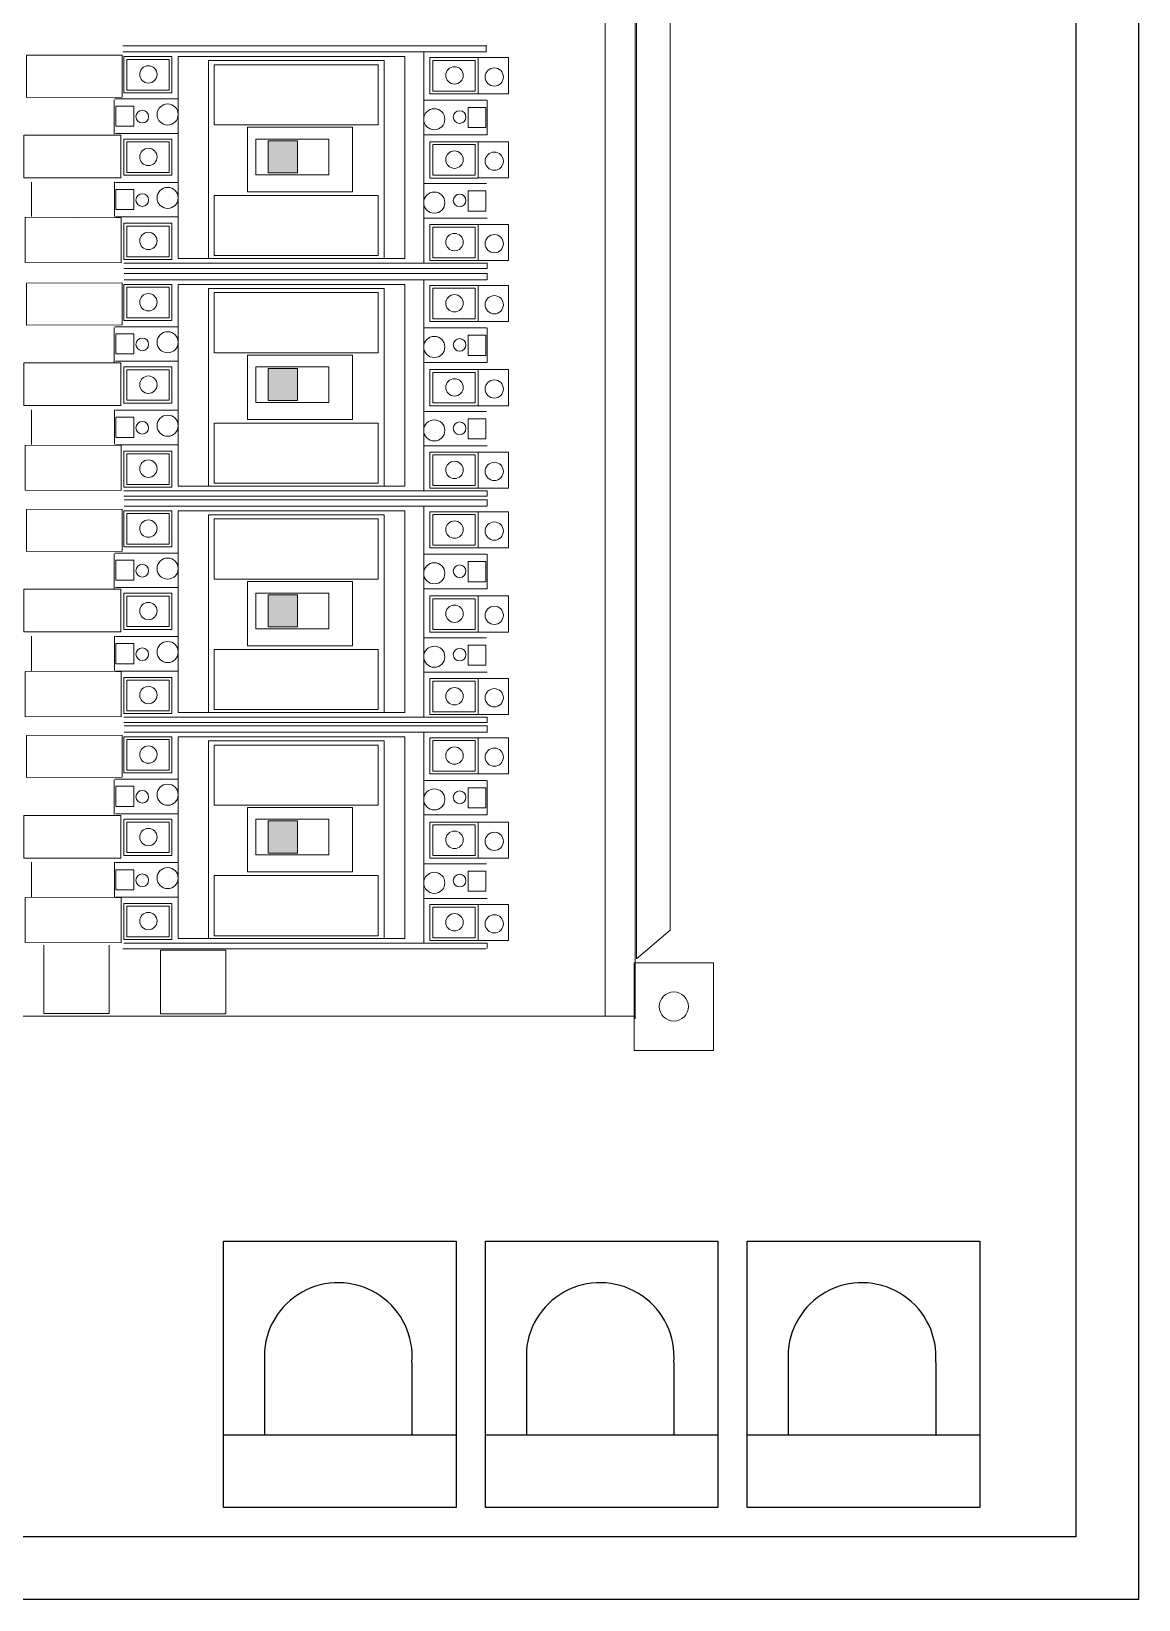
# Model space of a CAD drawing. Header units: inches. Extents: x 18739 to 22272, y 3658 to 7913.
# Drawn here: x 18970.4 to 19032.3, y 6819.7 to 6907.5 of the extents above; entities that cross this region are included whole.
import ezdxf

# ---------------------------------------------------------------- set-up
doc = ezdxf.new("R2010")
doc.units = ezdxf.units.IN
doc.header["$MEASUREMENT"] = 0
for name, color, linetype, lineweight in [('300-600AT', 7, 'Continuous', 13), ('CHASIS', 251, 'Continuous', 13), ('ENCLOSRURE', 7, 'Continuous', 20)]:
    doc.layers.add(name, color=color, linetype=linetype, lineweight=lineweight)

msp = doc.modelspace()

# ---------------------------------------------------------------- hatches: boundary and pattern name
at = {"layer": 'ENCLOSRURE'}
h = msp.add_hatch(color=3, dxfattribs=at)
h.dxf.hatch_style = 1
h.paths.add_polyline_path([(18983.60008, 6899.54067), (18985.24089, 6899.54067), (18985.24089, 6901.33551), (18983.60008, 6901.33551)])
h = msp.add_hatch(color=3, dxfattribs=at)
h.dxf.hatch_style = 1
h.paths.add_polyline_path([(18983.60008, 6886.79024), (18985.24089, 6886.79024), (18985.24089, 6888.58508), (18983.60008, 6888.58508)])
h = msp.add_hatch(color=3, dxfattribs=at)
h.dxf.hatch_style = 1
h.paths.add_polyline_path([(18983.60008, 6874.11973), (18985.24089, 6874.11973), (18985.24089, 6875.91457), (18983.60008, 6875.91457)])
h = msp.add_hatch(color=3, dxfattribs=at)
h.dxf.hatch_style = 1
h.paths.add_polyline_path([(18983.60008, 6861.46492), (18985.24089, 6861.46492), (18985.24089, 6863.25976), (18983.60008, 6863.25976)])

# ---------------------------------------------------------------- linework, layer by layer
at = {"color": 0}
for p, q in [((18983.39329, 6833.59893), (18983.39329, 6828.90226)), ((18991.64551, 6832.94069), (18991.64551, 6828.88856)), ((18998.04567, 6833.59893), (18998.04567, 6828.90226)), ((19006.29789, 6832.94069), (19006.29789, 6828.88856)), ((19012.69805, 6833.59893), (19012.69805, 6828.90226)), ((19020.95027, 6832.94069), (19020.95027, 6828.88856)), ((18981.09919, 6828.89381), (18994.11017, 6828.89381)), ((18995.75156, 6828.89381), (19008.76254, 6828.89381)), ((19010.40394, 6828.89381), (19023.41492, 6828.89381))]:
    msp.add_line(p, q, dxfattribs=at)
for points in [[(18907.91033, 7067.48139), (19032.30377, 7067.48139), (19032.30377, 6819.66974), (18907.91033, 6819.66974)], [(18911.42703, 7063.9647), (19028.78707, 7063.9647), (19028.78707, 6823.18644), (18911.42703, 6823.18644)]]:
    msp.add_lwpolyline(points, close=True)
for points in [[(18994.11464, 6824.82783), (18981.10017, 6824.82783), (18981.10017, 6839.73261), (18994.11464, 6839.73261)], [(19008.76702, 6824.82783), (18995.75255, 6824.82783), (18995.75255, 6839.73261), (19008.76702, 6839.73261)], [(19023.4194, 6824.82783), (19010.40493, 6824.82783), (19010.40493, 6839.73261), (19023.4194, 6839.73261)]]:
    msp.add_lwpolyline(points, close=True, dxfattribs=at)
for centre in [(18987.51944, 6833.27031), (19002.17182, 6833.27031), (19016.8242, 6833.27031)]:
    msp.add_arc(centre, 4.13921, 355.4324024, 175.4463823, dxfattribs=at)
at = {"layer": '300-600AT'}
for p, q in [((18975.47106, 6906.65869), (18995.78758, 6906.65869)), ((18995.79485, 6906.68486, -136.58695), (18995.79485, 6906.29481, -136.58695)), ((18992.24224, 6906.30782), (18975.47106, 6906.30782)), ((18991.8694, 6906.30984, -136.58695), (18995.77538, 6906.30984, -136.58695)), ((18991.8694, 6906.30984, -294.76886), (18995.77538, 6906.30984, -294.76886)), ((18991.8694, 6906.30984, -447.84712), (18995.77538, 6906.30984, -447.84712)), ((18992.30594, 6903.6078), (18992.30594, 6906.30782)), ((18992.30594, 6903.6078, -142.36371), (18992.30594, 6906.30782, -142.36371)), ((18992.30594, 6903.6078, -280.13415), (18992.30594, 6906.30782, -280.13415)), ((18974.98435, 6901.69903), (18974.98435, 6903.62999)), ((18975.01978, 6903.679), (18978.56512, 6903.679)), ((18995.82132, 6903.6078), (18992.30594, 6903.6078)), ((18995.82132, 6903.6078, -142.36371), (18992.30594, 6903.6078, -142.36371)), ((18995.82132, 6903.6078, -280.13415), (18992.30594, 6903.6078, -280.13415)), ((18992.30594, 6903.6078), (18992.30594, 6894.4924)), ((18995.85872, 6903.6075), (18995.85872, 6901.67654)), ((18975.04974, 6901.74234), (18978.56512, 6901.74234)), ((18975.04974, 6901.74234, -142.36371), (18978.56512, 6901.74234, -142.36371)), ((18975.04974, 6901.74234, -280.13415), (18978.56512, 6901.74234, -280.13415)), ((18995.85128, 6901.67114), (18992.30594, 6901.67114)), ((18970.3661, 6899.02219), (18970.3661, 6897.09123)), ((18975.00894, 6897.09508), (18975.00894, 6899.03174)), ((18975.04974, 6899.00972), (18978.56512, 6899.00972)), ((18995.82132, 6898.93852), (18992.30594, 6898.93852)), ((18995.82132, 6898.93852, -142.36371), (18992.30594, 6898.93852, -142.36371)), ((18995.82132, 6898.93852, -280.13415), (18992.30594, 6898.93852, -280.13415)), ((18975.04974, 6897.07306), (18978.56512, 6897.07306)), ((18975.04974, 6897.07306, -142.36371), (18978.56512, 6897.07306, -142.36371)), ((18975.04974, 6897.07306, -280.13415), (18978.56512, 6897.07306, -280.13415)), ((18995.85128, 6897.00186), (18992.30594, 6897.00186)), ((18995.85128, 6894.4924), (18975.52686, 6894.4924)), ((18995.85872, 6894.49779), (18995.85872, 6894.19089)), ((18995.85128, 6894.1855), (18975.52686, 6894.1855)), ((18975.53476, 6893.90826), (18995.85128, 6893.90826)), ((18992.30594, 6893.5574), (18975.53476, 6893.5574)), ((18991.93309, 6893.55941, -136.58695), (18995.83908, 6893.55941, -136.58695)), ((18991.93309, 6893.55941, -294.76886), (18995.83908, 6893.55941, -294.76886)), ((18991.93309, 6893.55941, -447.84712), (18995.83908, 6893.55941, -447.84712)), ((18992.30594, 6890.85738), (18992.30594, 6893.5574)), ((18992.30594, 6890.85738, -142.36371), (18992.30594, 6893.5574, -142.36371)), ((18992.30594, 6890.85738, -280.13415), (18992.30594, 6893.5574, -280.13415)), ((18995.85855, 6893.93443, -136.58695), (18995.85855, 6893.54439, -136.58695)), ((18974.98435, 6888.94861), (18974.98435, 6890.87957)), ((18975.01978, 6890.92858), (18978.56512, 6890.92858)), ((18995.82132, 6890.85738), (18992.30594, 6890.85738)), ((18995.82132, 6890.85738, -142.36371), (18992.30594, 6890.85738, -142.36371)), ((18995.82132, 6890.85738, -280.13415), (18992.30594, 6890.85738, -280.13415)), ((18992.30594, 6890.85738), (18992.30594, 6881.74197)), ((18995.85872, 6890.85707), (18995.85872, 6888.92611)), ((18975.04974, 6888.99192), (18978.56512, 6888.99192)), ((18975.04974, 6888.99192, -142.36371), (18978.56512, 6888.99192, -142.36371)), ((18975.04974, 6888.99192, -280.13415), (18978.56512, 6888.99192, -280.13415)), ((18995.85128, 6888.92072), (18992.30594, 6888.92072)), ((18970.3661, 6886.27177), (18970.3661, 6884.34081)), ((18975.00894, 6884.34465), (18975.00894, 6886.28131)), ((18975.04974, 6886.2593), (18978.56512, 6886.2593)), ((18995.82132, 6886.1881), (18992.30594, 6886.1881)), ((18995.82132, 6886.1881, -142.36371), (18992.30594, 6886.1881, -142.36371)), ((18995.82132, 6886.1881, -280.13415), (18992.30594, 6886.1881, -280.13415)), ((18975.04974, 6884.32264), (18978.56512, 6884.32264)), ((18975.04974, 6884.32264, -142.36371), (18978.56512, 6884.32264, -142.36371)), ((18975.04974, 6884.32264, -280.13415), (18978.56512, 6884.32264, -280.13415)), ((18995.85128, 6884.25144), (18992.30594, 6884.25144)), ((18995.85128, 6881.74197), (18975.52686, 6881.74197)), ((18995.85128, 6881.43507), (18975.52686, 6881.43507)), ((18975.53476, 6881.23775), (18995.85128, 6881.23775)), ((18995.85855, 6881.26392, -136.58695), (18995.85855, 6880.87387, -136.58695)), ((18995.85872, 6881.74737), (18995.85872, 6881.44047)), ((18992.30594, 6880.88688), (18975.53476, 6880.88688)), ((18991.93309, 6880.8889, -136.58695), (18995.83908, 6880.8889, -136.58695)), ((18991.93309, 6880.8889, -294.76886), (18995.83908, 6880.8889, -294.76886)), ((18991.93309, 6880.8889, -447.84712), (18995.83908, 6880.8889, -447.84712)), ((18992.30594, 6878.18686), (18992.30594, 6880.88688)), ((18992.30594, 6878.18686, -142.36371), (18992.30594, 6880.88688, -142.36371)), ((18992.30594, 6878.18686, -280.13415), (18992.30594, 6880.88688, -280.13415)), ((18974.98435, 6876.27809), (18974.98435, 6878.20905)), ((18975.01978, 6878.25806), (18978.56512, 6878.25806)), ((18995.82132, 6878.18686), (18992.30594, 6878.18686)), ((18995.82132, 6878.18686, -142.36371), (18992.30594, 6878.18686, -142.36371)), ((18995.82132, 6878.18686, -280.13415), (18992.30594, 6878.18686, -280.13415)), ((18992.30594, 6878.18686), (18992.30594, 6869.07146)), ((18995.85872, 6878.18656), (18995.85872, 6876.2556)), ((18975.04974, 6876.32141), (18978.56512, 6876.32141)), ((18975.04974, 6876.32141, -142.36371), (18978.56512, 6876.32141, -142.36371)), ((18975.04974, 6876.32141, -280.13415), (18978.56512, 6876.32141, -280.13415)), ((18995.85128, 6876.2502), (18992.30594, 6876.2502)), ((18970.3661, 6873.60125), (18970.3661, 6871.6703)), ((18975.00894, 6871.67414), (18975.00894, 6873.6108)), ((18975.04974, 6873.58878), (18978.56512, 6873.58878)), ((18995.82132, 6873.51758), (18992.30594, 6873.51758)), ((18995.82132, 6873.51758, -142.36371), (18992.30594, 6873.51758, -142.36371)), ((18995.82132, 6873.51758, -280.13415), (18992.30594, 6873.51758, -280.13415)), ((18975.04974, 6871.65213), (18978.56512, 6871.65213)), ((18975.04974, 6871.65213, -142.36371), (18978.56512, 6871.65213, -142.36371)), ((18975.04974, 6871.65213, -280.13415), (18978.56512, 6871.65213, -280.13415)), ((18995.85128, 6871.58092), (18992.30594, 6871.58092)), ((18995.85128, 6869.07146), (18975.52686, 6869.07146)), ((18995.85872, 6869.07685), (18995.85872, 6868.76996)), ((18995.85128, 6868.76456), (18975.52686, 6868.76456)), ((18975.53476, 6868.58294), (18995.85128, 6868.58294)), ((18992.30594, 6868.23207), (18975.53476, 6868.23207)), ((18991.93309, 6868.23409, -136.58695), (18995.83908, 6868.23409, -136.58695)), ((18991.93309, 6868.23409, -294.76886), (18995.83908, 6868.23409, -294.76886)), ((18991.93309, 6868.23409, -447.84712), (18995.83908, 6868.23409, -447.84712)), ((18992.30594, 6865.53206), (18992.30594, 6868.23207)), ((18992.30594, 6865.53206, -142.36371), (18992.30594, 6868.23207, -142.36371)), ((18992.30594, 6865.53206, -280.13415), (18992.30594, 6868.23207, -280.13415)), ((18995.85855, 6868.60911, -136.58695), (18995.85855, 6868.21906, -136.58695)), ((18974.98435, 6863.62328), (18974.98435, 6865.55424)), ((18975.01978, 6865.60326), (18978.56512, 6865.60326)), ((18995.82132, 6865.53206), (18992.30594, 6865.53206)), ((18995.82132, 6865.53206, -142.36371), (18992.30594, 6865.53206, -142.36371)), ((18995.82132, 6865.53206, -280.13415), (18992.30594, 6865.53206, -280.13415)), ((18992.30594, 6865.53206), (18992.30594, 6856.41665)), ((18995.85872, 6865.53175), (18995.85872, 6863.60079)), ((18975.04974, 6863.6666), (18978.56512, 6863.6666)), ((18975.04974, 6863.6666, -142.36371), (18978.56512, 6863.6666, -142.36371)), ((18975.04974, 6863.6666, -280.13415), (18978.56512, 6863.6666, -280.13415)), ((18995.85128, 6863.5954), (18992.30594, 6863.5954)), ((18970.3661, 6860.94645), (18970.3661, 6859.01549)), ((18975.00894, 6859.01933), (18975.00894, 6860.95599)), ((18975.04974, 6860.93398), (18978.56512, 6860.93398)), ((18995.82132, 6860.86278), (18992.30594, 6860.86278)), ((18995.82132, 6860.86278, -142.36371), (18992.30594, 6860.86278, -142.36371)), ((18995.82132, 6860.86278, -280.13415), (18992.30594, 6860.86278, -280.13415)), ((18975.04974, 6858.99732), (18978.56512, 6858.99732)), ((18975.04974, 6858.99732, -142.36371), (18978.56512, 6858.99732, -142.36371)), ((18975.04974, 6858.99732, -280.13415), (18978.56512, 6858.99732, -280.13415)), ((18995.85128, 6858.92612), (18992.30594, 6858.92612)), ((18995.78758, 6856.10975), (18975.46316, 6856.10975)), ((18995.85128, 6856.41665), (18975.52686, 6856.41665)), ((18995.85872, 6856.42205), (18995.85872, 6856.11515))]:
    msp.add_line(p, q, dxfattribs=at)
for points in [[(18975.52686, 6904.02247), (18975.52686, 6906.04638), (18978.21793, 6906.04638), (18978.21793, 6904.02247)], [(18991.24765, 6906.04638), (18991.24765, 6894.75356), (18978.56512, 6894.75356), (18978.56512, 6906.04638)], [(18995.3442, 6905.98928), (18995.3442, 6903.96537), (18992.65313, 6903.96537), (18992.65313, 6905.98928)], [(18975.08347, 6902.15334), (18975.08347, 6903.27647), (18976.0859, 6903.27647), (18976.0859, 6902.15334)], [(18995.78758, 6903.1968), (18995.78758, 6902.07368), (18994.78516, 6902.07368), (18994.78516, 6903.1968)], [(18975.52686, 6899.40518), (18975.52686, 6901.4291), (18978.21793, 6901.4291), (18978.21793, 6899.40518)], [(18995.3442, 6901.27568), (18995.3442, 6899.25177), (18992.65313, 6899.25177), (18992.65313, 6901.27568)], [(18975.08347, 6897.48406), (18975.08347, 6898.60719), (18976.0859, 6898.60719), (18976.0859, 6897.48406)], [(18995.78758, 6898.52752), (18995.78758, 6897.4044), (18994.78516, 6897.4044), (18994.78516, 6898.52752)], [(18975.52686, 6894.69159), (18975.52686, 6896.7155), (18978.21793, 6896.7155), (18978.21793, 6894.69159)], [(18995.3442, 6896.6584), (18995.3442, 6894.63448), (18992.65313, 6894.63448), (18992.65313, 6896.6584)], [(18975.52686, 6891.27204), (18975.52686, 6893.29596), (18978.21793, 6893.29596), (18978.21793, 6891.27204)], [(18991.24765, 6893.29596), (18991.24765, 6882.00313), (18978.56512, 6882.00313), (18978.56512, 6893.29596)], [(18995.3442, 6893.23886), (18995.3442, 6891.21494), (18992.65313, 6891.21494), (18992.65313, 6893.23886)], [(18975.08347, 6889.40292), (18975.08347, 6890.52605), (18976.0859, 6890.52605), (18976.0859, 6889.40292)], [(18995.78758, 6890.44638), (18995.78758, 6889.32325), (18994.78516, 6889.32325), (18994.78516, 6890.44638)], [(18975.52686, 6886.65476), (18975.52686, 6888.67867), (18978.21793, 6888.67867), (18978.21793, 6886.65476)], [(18995.3442, 6888.52526), (18995.3442, 6886.50134), (18992.65313, 6886.50134), (18992.65313, 6888.52526)], [(18975.08347, 6884.73364), (18975.08347, 6885.85677), (18976.0859, 6885.85677), (18976.0859, 6884.73364)], [(18995.78758, 6885.7771), (18995.78758, 6884.65397), (18994.78516, 6884.65397), (18994.78516, 6885.7771)], [(18975.52686, 6881.94116), (18975.52686, 6883.96508), (18978.21793, 6883.96508), (18978.21793, 6881.94116)], [(18995.3442, 6883.90798), (18995.3442, 6881.88406), (18992.65313, 6881.88406), (18992.65313, 6883.90798)], [(18975.52686, 6878.60153), (18975.52686, 6880.62544), (18978.21793, 6880.62544), (18978.21793, 6878.60153)], [(18991.24765, 6880.62544), (18991.24765, 6869.33262), (18978.56512, 6869.33262), (18978.56512, 6880.62544)], [(18995.3442, 6880.56834), (18995.3442, 6878.54443), (18992.65313, 6878.54443), (18992.65313, 6880.56834)], [(18975.08347, 6876.7324), (18975.08347, 6877.85553), (18976.0859, 6877.85553), (18976.0859, 6876.7324)], [(18995.78758, 6877.77587), (18995.78758, 6876.65274), (18994.78516, 6876.65274), (18994.78516, 6877.77587)], [(18975.52686, 6873.98424), (18975.52686, 6876.00816), (18978.21793, 6876.00816), (18978.21793, 6873.98424)], [(18995.3442, 6875.85475), (18995.3442, 6873.83083), (18992.65313, 6873.83083), (18992.65313, 6875.85475)], [(18975.08347, 6872.06312), (18975.08347, 6873.18625), (18976.0859, 6873.18625), (18976.0859, 6872.06312)], [(18995.78758, 6873.10659), (18995.78758, 6871.98346), (18994.78516, 6871.98346), (18994.78516, 6873.10659)], [(18975.52686, 6869.27065), (18975.52686, 6871.29456), (18978.21793, 6871.29456), (18978.21793, 6869.27065)], [(18995.3442, 6871.23746), (18995.3442, 6869.21354), (18992.65313, 6869.21354), (18992.65313, 6871.23746)], [(18975.52686, 6865.94672), (18975.52686, 6867.97064), (18978.21793, 6867.97064), (18978.21793, 6865.94672)], [(18991.24765, 6867.97064), (18991.24765, 6856.67781), (18978.56512, 6856.67781), (18978.56512, 6867.97064)], [(18995.3442, 6867.91353), (18995.3442, 6865.88962), (18992.65313, 6865.88962), (18992.65313, 6867.91353)], [(18975.08347, 6864.07759), (18975.08347, 6865.20072), (18976.0859, 6865.20072), (18976.0859, 6864.07759)], [(18995.78758, 6865.12106), (18995.78758, 6863.99793), (18994.78516, 6863.99793), (18994.78516, 6865.12106)], [(18975.52686, 6861.32944), (18975.52686, 6863.35335), (18978.21793, 6863.35335), (18978.21793, 6861.32944)], [(18995.3442, 6863.19994), (18995.3442, 6861.17602), (18992.65313, 6861.17602), (18992.65313, 6863.19994)], [(18975.08347, 6859.40832), (18975.08347, 6860.53144), (18976.0859, 6860.53144), (18976.0859, 6859.40832)], [(18995.78758, 6860.45178), (18995.78758, 6859.32865), (18994.78516, 6859.32865), (18994.78516, 6860.45178)], [(18975.52686, 6856.61584), (18975.52686, 6858.63975), (18978.21793, 6858.63975), (18978.21793, 6856.61584)], [(18995.3442, 6858.58265), (18995.3442, 6856.55874), (18992.65313, 6856.55874), (18992.65313, 6858.58265)]]:
    msp.add_lwpolyline(points, close=True, dxfattribs=at)
for points, elevation in [([(18990.09164, 6894.75356), (18990.09164, 6905.82452), (18980.26174, 6905.82452), (18980.26174, 6894.75356)], 1229.28259), ([(18989.74956, 6902.22273), (18980.57487, 6902.22273), (18980.57487, 6905.58588), (18989.74956, 6905.58588)], 1229.28259), ([(18982.44055, 6898.48456), (18982.44055, 6902.09352), (18988.31128, 6902.09352), (18988.31128, 6898.48456)], 1216.81731), ([(18982.91306, 6899.43265), (18982.91306, 6901.42838), (18986.98537, 6901.42838), (18986.98537, 6899.43265)], 1216.81731), ([(18983.60008, 6899.54067), (18983.60008, 6901.33551), (18985.24089, 6901.33551), (18985.24089, 6899.54067)], 1216.81731), ([(18989.74956, 6894.91134), (18980.57487, 6894.91134), (18980.57487, 6898.27449), (18989.74956, 6898.27449)], 1229.28259), ([(18990.09164, 6882.00313), (18990.09164, 6893.0741), (18980.26174, 6893.0741), (18980.26174, 6882.00313)], 1229.28259), ([(18989.74956, 6889.47231), (18980.57487, 6889.47231), (18980.57487, 6892.83546), (18989.74956, 6892.83546)], 1229.28259), ([(18982.44055, 6885.73413), (18982.44055, 6889.3431), (18988.31128, 6889.3431), (18988.31128, 6885.73413)], 1216.81731), ([(18982.91306, 6886.68223), (18982.91306, 6888.67796), (18986.98537, 6888.67796), (18986.98537, 6886.68223)], 1216.81731), ([(18983.60008, 6886.79024), (18983.60008, 6888.58508), (18985.24089, 6888.58508), (18985.24089, 6886.79024)], 1216.81731), ([(18989.74956, 6882.16092), (18980.57487, 6882.16092), (18980.57487, 6885.52406), (18989.74956, 6885.52406)], 1229.28259), ([(18990.09164, 6869.33262), (18990.09164, 6880.40358), (18980.26174, 6880.40358), (18980.26174, 6869.33262)], 1229.28259), ([(18989.74956, 6876.80179), (18980.57487, 6876.80179), (18980.57487, 6880.16494), (18989.74956, 6880.16494)], 1229.28259), ([(18982.44055, 6873.06362), (18982.44055, 6876.67258), (18988.31128, 6876.67258), (18988.31128, 6873.06362)], 1216.81731), ([(18982.91306, 6874.01172), (18982.91306, 6876.00744), (18986.98537, 6876.00744), (18986.98537, 6874.01172)], 1216.81731), ([(18983.60008, 6874.11973), (18983.60008, 6875.91457), (18985.24089, 6875.91457), (18985.24089, 6874.11973)], 1216.81731), ([(18989.74956, 6869.4904), (18980.57487, 6869.4904), (18980.57487, 6872.85355), (18989.74956, 6872.85355)], 1229.28259), ([(18990.09164, 6856.67781), (18990.09164, 6867.74877), (18980.26174, 6867.74877), (18980.26174, 6856.67781)], 1229.28259), ([(18989.74956, 6864.14699), (18980.57487, 6864.14699), (18980.57487, 6867.51013), (18989.74956, 6867.51013)], 1229.28259), ([(18982.44055, 6860.40881), (18982.44055, 6864.01778), (18988.31128, 6864.01778), (18988.31128, 6860.40881)], 1216.81731), ([(18982.91306, 6861.35691), (18982.91306, 6863.35263), (18986.98537, 6863.35263), (18986.98537, 6861.35691)], 1216.81731), ([(18983.60008, 6861.46492), (18983.60008, 6863.25976), (18985.24089, 6863.25976), (18985.24089, 6861.46492)], 1216.81731), ([(18989.74956, 6856.83559), (18980.57487, 6856.83559), (18980.57487, 6860.19874), (18989.74956, 6860.19874)], 1229.28259)]:
    msp.add_lwpolyline(points, close=True, dxfattribs=dict(at, elevation=elevation))
for centre, radius in [((18977.97621, 6902.80701), 0.59032), ((18977.97621, 6902.80701, -139.42756), 0.59032), ((18992.89485, 6902.54314), 0.59032), ((18992.89485, 6902.54314, -139.42756), 0.59032), ((18976.55911, 6902.68679), 0.35441), ((18994.31195, 6902.66336), 0.35441), ((18977.97621, 6898.13773), 0.59032), ((18977.97621, 6898.13773, -139.42756), 0.59032), ((18976.55911, 6898.01751), 0.35441), ((18992.89485, 6897.87386), 0.59032), ((18992.89485, 6897.87386, -139.42756), 0.59032), ((18994.31195, 6897.99408), 0.35441), ((18976.55911, 6889.93636), 0.35441), ((18977.97621, 6890.05659), 0.59032), ((18977.97621, 6890.05659, -139.42756), 0.59032), ((18992.89485, 6889.79271), 0.59032), ((18992.89485, 6889.79271, -139.42756), 0.59032), ((18994.31195, 6889.91294), 0.35441), ((18976.55911, 6885.26708), 0.35441), ((18977.97621, 6885.38731), 0.59032), ((18977.97621, 6885.38731, -139.42756), 0.59032), ((18992.89485, 6885.12343), 0.59032), ((18992.89485, 6885.12343, -139.42756), 0.59032), ((18994.31195, 6885.24366), 0.35441), ((18976.55911, 6877.26585), 0.35441), ((18977.97621, 6877.38607), 0.59032), ((18977.97621, 6877.38607, -139.42756), 0.59032), ((18992.89485, 6877.1222), 0.59032), ((18992.89485, 6877.1222, -139.42756), 0.59032), ((18994.31195, 6877.24242), 0.35441), ((18977.97621, 6872.71679), 0.59032), ((18977.97621, 6872.71679, -139.42756), 0.59032), ((18976.55911, 6872.59657), 0.35441), ((18992.89485, 6872.45292), 0.59032), ((18992.89485, 6872.45292, -139.42756), 0.59032), ((18994.31195, 6872.57314), 0.35441), ((18977.97621, 6864.73126), 0.59032), ((18977.97621, 6864.73126, -139.42756), 0.59032), ((18976.55911, 6864.61104), 0.35441), ((18992.89485, 6864.46739), 0.59032), ((18992.89485, 6864.46739, -139.42756), 0.59032), ((18994.31195, 6864.58761), 0.35441), ((18976.55911, 6859.94176), 0.35441), ((18977.97621, 6860.06198), 0.59032), ((18977.97621, 6860.06198, -139.42756), 0.59032), ((18992.89485, 6859.79811), 0.59032), ((18992.89485, 6859.79811, -139.42756), 0.59032), ((18994.31195, 6859.91833), 0.35441)]:
    msp.add_circle(centre, radius, dxfattribs=at)
at = {"layer": 'CHASIS', "color": 0}
msp.add_line((18939.51553, 6852.33814, -3745.05388), (19004.13343, 6852.33814, -3745.05388), dxfattribs=at)
at = {"layer": 'CHASIS', "color": 0, "elevation": -3745.05388}
msp.add_lwpolyline([(19004.13342, 6852.17862), (19004.13343, 7023.68175), (19002.4545, 7023.68175), (19002.4545, 6852.33814)], dxfattribs=at)
at = {"layer": 'CHASIS'}
for points in [[(18978.0619, 6905.89035), (18978.0619, 6904.1785), (18975.68289, 6904.1785), (18975.68289, 6905.89035)], [(18995.18817, 6905.83325), (18995.18817, 6904.12139), (18992.80915, 6904.12139), (18992.80915, 6905.83325)], [(18995.3442, 6905.98928), (18997.0456, 6905.98928), (18997.0456, 6903.97002), (18995.3442, 6903.97002)], [(18978.0619, 6901.27307), (18978.0619, 6899.56121), (18975.68289, 6899.56121), (18975.68289, 6901.27307)], [(18995.18817, 6901.11966), (18995.18817, 6899.4078), (18992.80915, 6899.4078), (18992.80915, 6901.11966)], [(18995.3442, 6901.27568), (18997.0456, 6901.27568), (18997.0456, 6899.25642), (18995.3442, 6899.25642)], [(18978.0619, 6896.55947), (18978.0619, 6894.84761), (18975.68289, 6894.84761), (18975.68289, 6896.55947)], [(18995.18817, 6896.50237), (18995.18817, 6894.79051), (18992.80915, 6894.79051), (18992.80915, 6896.50237)], [(18995.3442, 6896.6584), (18997.0456, 6896.6584), (18997.0456, 6894.63914), (18995.3442, 6894.63914)], [(18978.0619, 6893.13993), (18978.0619, 6891.42807), (18975.68289, 6891.42807), (18975.68289, 6893.13993)], [(18995.18817, 6893.08283), (18995.18817, 6891.37097), (18992.80915, 6891.37097), (18992.80915, 6893.08283)], [(18995.3442, 6893.23886), (18997.0456, 6893.23886), (18997.0456, 6891.21959), (18995.3442, 6891.21959)], [(18978.0619, 6888.52265), (18978.0619, 6886.81079), (18975.68289, 6886.81079), (18975.68289, 6888.52265)], [(18995.18817, 6888.36923), (18995.18817, 6886.65737), (18992.80915, 6886.65737), (18992.80915, 6888.36923)], [(18995.3442, 6888.52526), (18997.0456, 6888.52526), (18997.0456, 6886.506), (18995.3442, 6886.506)], [(18978.0619, 6883.80905), (18978.0619, 6882.09719), (18975.68289, 6882.09719), (18975.68289, 6883.80905)], [(18995.18817, 6883.75195), (18995.18817, 6882.04009), (18992.80915, 6882.04009), (18992.80915, 6883.75195)], [(18995.3442, 6883.90798), (18997.0456, 6883.90798), (18997.0456, 6881.88871), (18995.3442, 6881.88871)], [(18978.0619, 6880.46942), (18978.0619, 6878.75756), (18975.68289, 6878.75756), (18975.68289, 6880.46942)], [(18995.18817, 6880.41231), (18995.18817, 6878.70046), (18992.80915, 6878.70046), (18992.80915, 6880.41231)], [(18995.3442, 6880.56834), (18997.0456, 6880.56834), (18997.0456, 6878.54908), (18995.3442, 6878.54908)], [(18978.0619, 6875.85213), (18978.0619, 6874.14027), (18975.68289, 6874.14027), (18975.68289, 6875.85213)], [(18995.3442, 6875.85475), (18997.0456, 6875.85475), (18997.0456, 6873.83548), (18995.3442, 6873.83548)], [(18995.18817, 6875.69872), (18995.18817, 6873.98686), (18992.80915, 6873.98686), (18992.80915, 6875.69872)], [(18978.0619, 6871.13853), (18978.0619, 6869.42668), (18975.68289, 6869.42668), (18975.68289, 6871.13853)], [(18995.18817, 6871.08143), (18995.18817, 6869.36957), (18992.80915, 6869.36957), (18992.80915, 6871.08143)], [(18995.3442, 6871.23746), (18997.0456, 6871.23746), (18997.0456, 6869.2182), (18995.3442, 6869.2182)], [(18978.0619, 6867.81461), (18978.0619, 6866.10275), (18975.68289, 6866.10275), (18975.68289, 6867.81461)], [(18995.18817, 6867.75751), (18995.18817, 6866.04565), (18992.80915, 6866.04565), (18992.80915, 6867.75751)], [(18995.3442, 6867.91353), (18997.0456, 6867.91353), (18997.0456, 6865.89427), (18995.3442, 6865.89427)], [(18978.0619, 6863.19732), (18978.0619, 6861.48546), (18975.68289, 6861.48546), (18975.68289, 6863.19732)], [(18995.18817, 6863.04391), (18995.18817, 6861.33205), (18992.80915, 6861.33205), (18992.80915, 6863.04391)], [(18995.3442, 6863.19994), (18997.0456, 6863.19994), (18997.0456, 6861.18067), (18995.3442, 6861.18067)], [(18978.0619, 6858.48373), (18978.0619, 6856.77187), (18975.68289, 6856.77187), (18975.68289, 6858.48373)], [(18995.18817, 6858.42662), (18995.18817, 6856.71476), (18992.80915, 6856.71476), (18992.80915, 6858.42662)], [(18995.3442, 6858.58265), (18997.0456, 6858.58265), (18997.0456, 6856.56339), (18995.3442, 6856.56339)]]:
    msp.add_lwpolyline(points, close=True, dxfattribs=at)
at = {"layer": 'CHASIS', "color": 0, "elevation": -3745.05388}
msp.add_lwpolyline([(19004.0763, 6850.41595), (19008.51963, 6850.41595), (19008.51963, 6855.32519), (19004.0763, 6855.32519)], close=True, dxfattribs=at)
at = {"layer": 'CHASIS'}
for centre, radius in [((18976.89948, 6905.0501), 0.48647), ((18976.89948, 6905.0501, -146.23813), 0.48647), ((18976.89948, 6905.0501, -286.51526), 0.48647), ((18994.02574, 6904.993), 0.48647), ((18994.02574, 6904.993, -146.23813), 0.48647), ((18994.02574, 6904.993, -286.51526), 0.48647), ((18996.24938, 6904.90834, 1086.43082), 0.5104), ((18976.89948, 6900.43282), 0.48647), ((18976.89948, 6900.43282, -146.23813), 0.48647), ((18976.89948, 6900.43282, -286.51526), 0.48647), ((18994.02574, 6900.2794), 0.48647), ((18994.02574, 6900.2794, -146.23813), 0.48647), ((18994.02574, 6900.2794, -286.51526), 0.48647), ((18996.24938, 6900.19474, 1086.43082), 0.5104), ((18976.89948, 6895.73128), 0.48647), ((18976.89948, 6895.73128, -146.23813), 0.48647), ((18976.89948, 6895.73128, -286.51526), 0.48647), ((18994.02574, 6895.66212), 0.48647), ((18994.02574, 6895.66212, -146.23813), 0.48647), ((18994.02574, 6895.66212, -286.51526), 0.48647), ((18996.24938, 6895.57746, 1086.43082), 0.5104), ((18976.89948, 6892.29967), 0.48647), ((18976.89948, 6892.29967, -146.23813), 0.48647), ((18976.89948, 6892.29967, -286.51526), 0.48647), ((18994.02574, 6892.24257), 0.48647), ((18994.02574, 6892.24257, -146.23813), 0.48647), ((18994.02574, 6892.24257, -286.51526), 0.48647), ((18996.24938, 6892.15791, 1086.43082), 0.5104), ((18976.89948, 6887.68239), 0.48647), ((18976.89948, 6887.68239, -146.23813), 0.48647), ((18976.89948, 6887.68239, -286.51526), 0.48647), ((18994.02574, 6887.52898), 0.48647), ((18994.02574, 6887.52898, -146.23813), 0.48647), ((18994.02574, 6887.52898, -286.51526), 0.48647), ((18996.24938, 6887.44432, 1086.43082), 0.5104), ((18976.89948, 6882.98086), 0.48647), ((18976.89948, 6882.98086, -146.23813), 0.48647), ((18976.89948, 6882.98086, -286.51526), 0.48647), ((18994.02574, 6882.91169), 0.48647), ((18994.02574, 6882.91169, -146.23813), 0.48647), ((18994.02574, 6882.91169, -286.51526), 0.48647), ((18996.24938, 6882.82703, 1086.43082), 0.5104), ((18976.89948, 6879.62916), 0.48647), ((18976.89948, 6879.62916, -146.23813), 0.48647), ((18976.89948, 6879.62916, -286.51526), 0.48647), ((18994.02574, 6879.57206), 0.48647), ((18994.02574, 6879.57206, -146.23813), 0.48647), ((18994.02574, 6879.57206, -286.51526), 0.48647), ((18996.24938, 6879.4874, 1086.43082), 0.5104), ((18976.89948, 6875.01188), 0.48647), ((18976.89948, 6875.01188, -146.23813), 0.48647), ((18976.89948, 6875.01188, -286.51526), 0.48647), ((18994.02574, 6874.85846), 0.48647), ((18994.02574, 6874.85846, -146.23813), 0.48647), ((18994.02574, 6874.85846, -286.51526), 0.48647), ((18996.24938, 6874.7738, 1086.43082), 0.5104), ((18976.89948, 6870.31035), 0.48647), ((18976.89948, 6870.31035, -146.23813), 0.48647), ((18976.89948, 6870.31035, -286.51526), 0.48647), ((18994.02574, 6870.24118), 0.48647), ((18994.02574, 6870.24118, -146.23813), 0.48647), ((18994.02574, 6870.24118, -286.51526), 0.48647), ((18996.24938, 6870.15652, 1086.43082), 0.5104), ((18976.89948, 6866.97435), 0.48647), ((18976.89948, 6866.97435, -146.23813), 0.48647), ((18976.89948, 6866.97435, -286.51526), 0.48647), ((18994.02574, 6866.91725), 0.48647), ((18994.02574, 6866.91725, -146.23813), 0.48647), ((18994.02574, 6866.91725, -286.51526), 0.48647), ((18996.24938, 6866.83259, 1086.43082), 0.5104), ((18976.89948, 6862.35707), 0.48647), ((18976.89948, 6862.35707, -146.23813), 0.48647), ((18976.89948, 6862.35707, -286.51526), 0.48647), ((18994.02574, 6862.20365), 0.48647), ((18994.02574, 6862.20365, -146.23813), 0.48647), ((18994.02574, 6862.20365, -286.51526), 0.48647), ((18996.24938, 6862.11899, 1086.43082), 0.5104), ((18976.89948, 6857.65554), 0.48647), ((18976.89948, 6857.65554, -146.23813), 0.48647), ((18976.89948, 6857.65554, -286.51526), 0.48647), ((18994.02574, 6857.58637), 0.48647), ((18994.02574, 6857.58637, -146.23813), 0.48647), ((18994.02574, 6857.58637, -286.51526), 0.48647), ((18996.24938, 6857.50171, 1086.43082), 0.5104)]:
    msp.add_circle(centre, radius, dxfattribs=at)
at = {"layer": 'CHASIS', "color": 0}
msp.add_circle((19006.29796, 6852.87057, -3745.05388), 0.81494, dxfattribs=at)
at = {"layer": 'ENCLOSRURE', "color": 0, "elevation": 3210.44671}
msp.add_lwpolyline([(19004.20592, 7019.27103), (19006.08757, 7017.89065), (19006.08757, 6857.14446), (19004.20592, 6855.53447)], close=True, dxfattribs=at)
at = {"layer": 'ENCLOSRURE'}
for points, elevation in [([(18970.06954, 6906.1219), (18975.43013, 6906.13511), (18975.43013, 6903.78065), (18970.06954, 6903.76744)], 3155.23759), ([(18969.93104, 6901.64783), (18975.3582, 6901.64845), (18975.3582, 6899.26051), (18969.93104, 6899.25989)], 3155.23759), ([(18969.99976, 6897.05446), (18975.37753, 6897.03112), (18975.37753, 6894.5047), (18969.99976, 6894.52804)], 3155.23759), ([(18970.06954, 6893.37147), (18975.43013, 6893.38468), (18975.43013, 6891.03022), (18970.06954, 6891.01701)], 3155.23759), ([(18969.93104, 6888.8974), (18975.3582, 6888.89802), (18975.3582, 6886.51009), (18969.93104, 6886.50946)], 3155.23759), ([(18969.99976, 6884.30404), (18975.37753, 6884.28069), (18975.37753, 6881.75427), (18969.99976, 6881.77762)], 3155.23759), ([(18970.06954, 6880.70096), (18975.43013, 6880.71417), (18975.43013, 6878.35971), (18970.06954, 6878.3465)], 3155.23759), ([(18969.93104, 6876.22689), (18975.3582, 6876.22751), (18975.3582, 6873.83957), (18969.93104, 6873.83895)], 3155.23759), ([(18969.99976, 6871.63352), (18975.37753, 6871.61018), (18975.37753, 6869.08376), (18969.99976, 6869.1071)], 3155.23759), ([(18970.06954, 6868.04615), (18975.43013, 6868.05936), (18975.43013, 6865.7049), (18970.06954, 6865.69169)], 3155.23759), ([(18969.93104, 6863.57208), (18975.3582, 6863.5727), (18975.3582, 6861.18476), (18969.93104, 6861.18414)], 3155.23759), ([(18969.99976, 6858.97871), (18975.37753, 6858.95537), (18975.37753, 6856.42895), (18969.99976, 6856.45229)], 3155.23759), ([(18981.2265, 6856.02082), (18977.58347, 6856.02082), (18977.58347, 6852.47014), (18981.2265, 6852.47014)], -3745.05388)]:
    msp.add_lwpolyline(points, close=True, dxfattribs=dict(at, elevation=elevation))
at = {"layer": 'ENCLOSRURE', "elevation": -3745.05388}
msp.add_lwpolyline([(18971.05596, 6856.30606), (18971.05596, 6852.47896), (18974.699, 6852.47896), (18974.699, 6856.3146)], dxfattribs=at)

doc.saveas('drawing.dxf')
